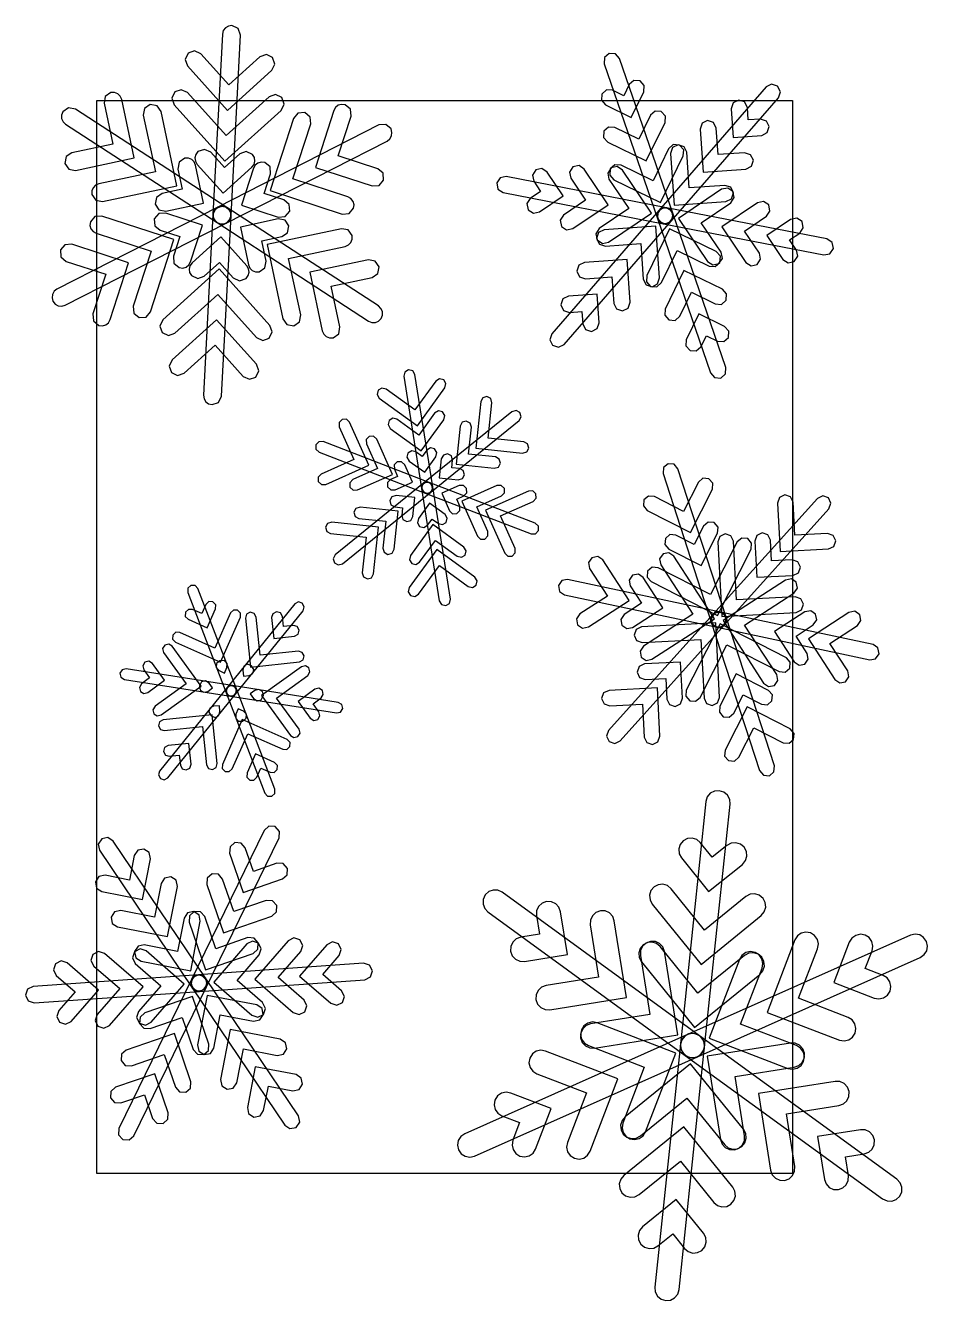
# Model space of a CAD drawing. Extents: x -4 to 94, y -10 to 129.
import ezdxf

# ---------------------------------------------------------------- set-up
doc = ezdxf.new("R2010")
doc.units = 0

msp = doc.modelspace()

# ---------------------------------------------------------------- linework, layer by layer
at = {"layer": 'Layer 1', "color": 7}
for points in [[(18.334713, 128.918019), (17.948274, 128.860858), (17.624974, 128.666687), (17.398073, 128.365454), (17.300831, 127.987107), (16.271127, 108.339167), (16.328288, 107.952728), (16.522459, 107.629428), (16.823692, 107.402527), (17.202039, 107.305285), (17.588478, 107.362446), (17.911778, 107.556617), (18.138679, 107.85785), (18.235921, 108.236197), (19.265625, 127.884137), (19.014293, 128.593876), (18.334713, 128.918019), (18.334713, 128.918019)], [(71.587644, 90.555197), (72.097549, 91.006323), (72.139113, 91.685874), (66.347033, 108.507334), (65.895907, 109.017239), (65.216356, 109.058803), (64.706451, 108.607677), (64.664887, 107.928126), (70.456967, 91.106666), (70.908093, 90.596761), (71.587644, 90.555197), (71.587644, 90.555197)], [(65.832837, 81.233244), (65.338167, 80.810756), (65.287126, 80.162227), (70.540186, 63.994947), (70.962674, 63.500277), (71.611203, 63.449236), (72.105873, 63.871724), (72.156914, 64.520253), (66.903854, 80.687533), (66.481366, 81.182203), (65.832837, 81.233244), (65.832837, 81.233244)], [(29.495244, 70.439694), (29.911441, 70.213718), (30.365526, 70.348224), (39.983046, 78.136344), (40.209022, 78.552541), (40.074516, 79.006626), (39.658319, 79.232602), (39.204234, 79.098096), (29.586714, 71.309976), (29.360738, 70.893779), (29.495244, 70.439694), (29.495244, 70.439694)], [(30.402989, 54.588863), (30.298482, 55.024166), (29.916778, 55.258074), (18.362558, 57.08808), (17.927255, 56.983573), (17.693347, 56.601869), (17.797854, 56.166566), (18.179558, 55.932658), (29.733778, 54.102652), (30.169081, 54.207159), (30.402989, 54.588863), (30.402989, 54.588863)], [(23.046743, 41.733543), (22.357771, 41.775683), (21.840797, 41.318303), (13.933737, 25.106443), (13.891597, 24.417471), (14.348977, 23.900497), (15.037949, 23.858357), (15.554923, 24.315737), (23.461983, 40.527597), (23.504123, 41.216569), (23.046743, 41.733543), (23.046743, 41.733543)], [(11.67917, 36.273779), (11.002768, 36.13612), (10.621825, 35.560489), (9.90694, 31.882744), (6.229196, 32.597629), (5.55289, 32.459997), (5.171927, 31.884497), (5.309468, 31.208113), (5.884983, 30.827071), (11.333364, 29.768132), (12.392461, 35.216435), (12.254802, 35.892837), (11.67917, 36.273779), (11.67917, 36.273779)], [(25.742958, 29.414405), (25.088377, 29.633478), (24.470613, 29.325521), (20.829334, 25.136633), (25.018144, 21.495196), (25.672733, 21.276276), (26.290408, 21.584316), (26.509365, 22.238831), (26.201447, 22.856502), (23.373866, 25.314479), (25.831843, 28.142061), (26.050915, 28.796642), (25.742958, 29.414405), (25.742958, 29.414405)], [(93.97424, 29.253268), (93.668595, 29.68313), (93.236824, 29.953051), (92.735345, 30.041372), (92.220572, 29.92644), (67.952172, 19.12148), (67.52894, 18.82237), (67.252389, 18.384064), (67.164622, 17.873292), (67.279, 17.367812), (67.57811, 16.94458), (68.016416, 16.668029), (68.527188, 16.580262), (69.032668, 16.69464), (93.301068, 27.4996), (93.73093, 27.805245), (94.000851, 28.237016), (94.089172, 28.738495), (93.97424, 29.253268), (93.97424, 29.253268)]]:
    msp.add_lwpolyline(points, close=True, dxfattribs=at)
for points in [[(14.276646, 126.162131), (13.566786, 125.910732), (13.24262, 125.231132), (13.493972, 124.521369), (17.850722, 119.682912), (22.689361, 124.03946), (23.013527, 124.71906), (22.762175, 125.428823), (22.082574, 125.752989), (21.372812, 125.501636), (17.996339, 122.461445), (14.956148, 125.837919), (14.276646, 126.162131), (14.276646, 126.162131)], [(65.795564, 107.376657), (66.305469, 107.827783), (66.347033, 108.507334), (60.554953, 125.328794), (60.103827, 125.838699), (59.424276, 125.880263), (58.914371, 125.429137), (58.872807, 124.749586), (64.664887, 107.928126), (65.116013, 107.418221), (65.795564, 107.376657), (65.795564, 107.376657)], [(61.828894, 118.896729), (63.199437, 121.706473), (63.241013, 122.38605), (62.789862, 122.895968), (62.110286, 122.937544), (61.600368, 122.486393), (61.009801, 121.275552), (59.798961, 121.86612), (59.119385, 121.907696), (58.609467, 121.456545), (58.567891, 120.776969), (59.019042, 120.267051), (61.828894, 118.896729)], [(65.568062, 107.330294), (66.177298, 107.634149), (77.84907, 121.060968), (78.06509, 121.706602), (77.761311, 122.315886), (77.115678, 122.531906), (76.506393, 122.228129), (64.834622, 108.801311), (64.618601, 108.155676), (64.922379, 107.546392), (65.568062, 107.330294), (65.568062, 107.330294)], [(5.163205, 121.628844), (4.542601, 121.202398), (4.405369, 120.462011), (5.350149, 116.017857), (0.905813, 115.073278), (0.285326, 114.646772), (0.148168, 113.906435), (0.574675, 113.285948), (1.315012, 113.148791), (7.683633, 114.502385), (6.329856, 120.871209), (6.174619, 121.229623), (5.903418, 121.491611), (5.553773, 121.632807), (5.163205, 121.628844), (5.163205, 121.628844)], [(12.813676, 121.933821), (12.104017, 121.682603), (11.779851, 121.003003), (12.031204, 120.29324), (17.560856, 114.15194), (23.702157, 119.681592), (24.026323, 120.361193), (23.77497, 121.070955), (23.09537, 121.395121), (22.385608, 121.143768), (17.706473, 116.930473), (13.49338, 121.60979), (12.813676, 121.933821), (12.813676, 121.933821)], [(76.034244, 116.95974), (76.643564, 117.26348), (76.859635, 117.909113), (76.555895, 118.518433), (75.910262, 118.734505), (74.566177, 118.640483), (74.472212, 119.984403), (74.168437, 120.593596), (73.522896, 120.80963), (72.913576, 120.50589), (72.697504, 119.860257), (72.915616, 116.741629), (76.034244, 116.95974)], [(0.548263, 119.965737), (-0.072267, 119.539187), (-0.215982, 119.175944), (-0.209476, 118.798877), (-0.062056, 118.451761), (0.216975, 118.178373), (16.717738, 107.462653), (17.080982, 107.318939), (17.458049, 107.325444), (17.805165, 107.472865), (18.078553, 107.751896), (18.222267, 108.11514), (18.215762, 108.492207), (18.068341, 108.839323), (17.78931, 109.112711), (1.288546, 119.828431), (0.548263, 119.965737), (0.548263, 119.965737)], [(9.443638, 120.327069), (8.823152, 119.900563), (8.685994, 119.160226), (9.99517, 113.00134), (3.836092, 111.692175), (3.477678, 111.536938), (3.215691, 111.265737), (3.074495, 110.916092), (3.078458, 110.525524), (3.504904, 109.90492), (4.245291, 109.767688), (12.328653, 111.485869), (10.610481, 119.569423), (10.183976, 120.189911), (9.443638, 120.327069), (9.443638, 120.327069)], [(26.279084, 119.444761), (25.528465, 119.385741), (25.039437, 118.813234), (22.485717, 110.95356), (30.3452, 108.399851), (31.095875, 108.45894), (31.584856, 109.031568), (31.629622, 109.419583), (31.525748, 109.782071), (31.293543, 110.079171), (30.953319, 110.271023), (24.964827, 112.216815), (26.91061, 118.205115), (26.85159, 118.955733), (26.279084, 119.444761), (26.279084, 119.444761)], [(30.672141, 120.291979), (30.284126, 120.336745), (29.921638, 120.23287), (29.624538, 120.000666), (29.432686, 119.660442), (27.420602, 113.468016), (33.612847, 111.456134), (34.363466, 111.515154), (34.852494, 112.08766), (34.793474, 112.838278), (34.220968, 113.327306), (29.899714, 114.73127), (31.303859, 119.052323), (31.24477, 119.802998), (30.672141, 120.291979), (30.672141, 120.291979)], [(63.454466, 114.175714), (65.501205, 118.371863), (65.542781, 119.051439), (65.09163, 119.561357), (64.412054, 119.602933), (63.902136, 119.151782), (62.635374, 116.554537), (60.038129, 117.821301), (59.358552, 117.862877), (58.848635, 117.411726), (58.807059, 116.73215), (59.25821, 116.222232), (63.454466, 114.175714)], [(35.08796, 118.15559), (34.33738, 118.096416), (16.806913, 109.164196), (16.500833, 108.921473), (16.317936, 108.591668), (16.272052, 108.217346), (16.37701, 107.841071), (16.619733, 107.534991), (16.949538, 107.352094), (17.32386, 107.30621), (17.700135, 107.411168), (35.230603, 116.343388), (35.536682, 116.586112), (35.719578, 116.915916), (35.765462, 117.290238), (35.660504, 117.666514), (35.08796, 118.15559), (35.08796, 118.15559)], [(74.297271, 113.298936), (74.906616, 113.602754), (75.122606, 114.248474), (74.81883, 114.857667), (74.173288, 115.073701), (71.290589, 114.872147), (71.089034, 117.754846), (70.785217, 118.364191), (70.139496, 118.580181), (69.530279, 118.276329), (69.314326, 117.6307), (69.639863, 112.973236), (74.297271, 113.298936)], [(15.34195, 115.441684), (14.632282, 115.190274), (14.399504, 114.876626), (14.308217, 114.510764), (14.360761, 114.137365), (14.559478, 113.801103), (17.378386, 110.670186), (20.50912, 113.489296), (20.741898, 113.802944), (20.833185, 114.168806), (20.780641, 114.542205), (20.581924, 114.878466), (19.902323, 115.202632), (19.192561, 114.95128), (17.524002, 113.44872), (16.021645, 115.11746), (15.34195, 115.441684), (15.34195, 115.441684)], [(65.015669, 109.641641), (67.493187, 114.721295), (67.534763, 115.400872), (67.083612, 115.910789), (66.404036, 115.952365), (65.894118, 115.501215), (64.19652, 112.020628), (60.715934, 113.718227), (60.036358, 113.759803), (59.52644, 113.308652), (59.484864, 112.629076), (59.936015, 112.119158), (65.015669, 109.641641)], [(72.131804, 109.748574), (72.741125, 110.052314), (72.957195, 110.697948), (72.653455, 111.307267), (72.007822, 111.523338), (68.144567, 111.25316), (67.874445, 115.116251), (67.570705, 115.725571), (66.925072, 115.941642), (66.315752, 115.637902), (66.09968, 114.992269), (66.494005, 109.354305), (72.131804, 109.748574)], [(13.209974, 114.465578), (12.58937, 114.039132), (12.452137, 113.298745), (12.919058, 111.10264), (10.722762, 110.635729), (10.102157, 110.209284), (9.964925, 109.468896), (10.391431, 108.84841), (11.131768, 108.711252), (15.252542, 109.587169), (14.376625, 113.707944), (14.221387, 114.066357), (13.950186, 114.328345), (13.600542, 114.46954), (13.209974, 114.465578), (13.209974, 114.465578)], [(21.920688, 114.009069), (21.532674, 114.053835), (21.170186, 113.949961), (20.873086, 113.717757), (20.681234, 113.377534), (19.379378, 109.370891), (23.386019, 108.069034), (24.136638, 108.128054), (24.625666, 108.70056), (24.566577, 109.451236), (23.993947, 109.940217), (21.858488, 110.634145), (22.552406, 112.769413), (22.493317, 113.520089), (21.920688, 114.009069), (21.920688, 114.009069)], [(66.003383, 107.480186), (66.379145, 108.047995), (66.243413, 108.715142), (65.675695, 109.090915), (48.211843, 112.485556), (47.544696, 112.349824), (47.168925, 111.782107), (47.304656, 111.114959), (47.872374, 110.739187), (65.336225, 107.344545), (66.003383, 107.480186), (66.003383, 107.480186)], [(51.82744, 108.624688), (54.419238, 110.372829), (52.671097, 112.964627), (52.10334, 113.340367), (51.436188, 113.204584), (51.060497, 112.636912), (51.196175, 111.969839), (51.949528, 110.852964), (50.832488, 110.099554), (50.456748, 109.531797), (50.592532, 108.864645), (51.160289, 108.488905), (51.82744, 108.624688), (51.82744, 108.624688)], [(55.450008, 106.809318), (59.32062, 109.420044), (56.709731, 113.290599), (56.14207, 113.666409), (55.474929, 113.530777), (55.09907, 112.96303), (55.234808, 112.295811), (56.850745, 109.900121), (54.455055, 108.284184), (54.079364, 107.716512), (54.215041, 107.049439), (54.782788, 106.67358), (55.450008, 106.809318), (55.450008, 106.809318)], [(59.342238, 105.344783), (64.027624, 108.505064), (60.867286, 113.190616), (60.299529, 113.566355), (59.632377, 113.430572), (59.256637, 112.862814), (59.39242, 112.195662), (61.557914, 108.985198), (58.347286, 106.819649), (57.971545, 106.251892), (58.107328, 105.58474), (58.675086, 105.208999), (59.342238, 105.344783), (59.342238, 105.344783)], [(71.379543, 103.004888), (71.755283, 103.572646), (71.6195, 104.239798), (69.454006, 107.450262), (72.664634, 109.615811), (73.040375, 110.183568), (72.904592, 110.85072), (72.336834, 111.226461), (71.669682, 111.090677), (66.984296, 107.930396), (70.144634, 103.244844), (70.712391, 102.869105), (71.379543, 103.004888), (71.379543, 103.004888)], [(75.536991, 102.904683), (75.91285, 103.47243), (75.777112, 104.139649), (74.161175, 106.535339), (76.556865, 108.151276), (76.932556, 108.718948), (76.796879, 109.386021), (76.229132, 109.76188), (75.561912, 109.626142), (71.6913, 107.015416), (74.302189, 103.144861), (74.86985, 102.769051), (75.536991, 102.904683), (75.536991, 102.904683)], [(17.557493, 109.223369), (16.806913, 109.164196), (-0.723555, 100.231976), (-1.029634, 99.989252), (-1.21253, 99.659448), (-1.258414, 99.285126), (-1.153456, 98.90885), (-0.910733, 98.602771), (-0.580929, 98.419874), (-0.206607, 98.37399), (0.169668, 98.478948), (17.700135, 107.411168), (18.006215, 107.653891), (18.189112, 107.983696), (18.234996, 108.358018), (18.130038, 108.734293), (17.557493, 109.223369), (17.557493, 109.223369)], [(11.121029, 108.50633), (10.37041, 108.44731), (9.881382, 107.874804), (9.940471, 107.124128), (10.513101, 106.635147), (12.64856, 105.941219), (11.954642, 103.805951), (12.013731, 103.055275), (12.58636, 102.566295), (12.974374, 102.521529), (13.336862, 102.625403), (13.633962, 102.857607), (13.825814, 103.19783), (15.12767, 107.204473), (11.121029, 108.50633)], [(17.305009, 109.270079), (16.59527, 109.018747), (16.271127, 108.339167), (15.241423, 88.691227), (15.298584, 88.304788), (15.492755, 87.981488), (15.793988, 87.754587), (16.172335, 87.657345), (16.882074, 87.908677), (17.206217, 88.588257), (18.235921, 108.236197), (18.17876, 108.622636), (17.984589, 108.945936), (17.683356, 109.172837), (17.305009, 109.270079), (17.305009, 109.270079)], [(17.049026, 109.250017), (16.428495, 108.823468), (16.284781, 108.460224), (16.291286, 108.083157), (16.438707, 107.736041), (16.717738, 107.462653), (33.218502, 96.746933), (33.581745, 96.603219), (33.958812, 96.609725), (34.305927, 96.757146), (34.579315, 97.036177), (34.72303, 97.39942), (34.716524, 97.776487), (34.569104, 98.123603), (34.290073, 98.396991), (17.78931, 109.112711), (17.049026, 109.250017), (17.049026, 109.250017)], [(53.89629, 93.903475), (54.505527, 94.207331), (66.177298, 107.634149), (66.393319, 108.279784), (66.089541, 108.889068), (65.443906, 109.105089), (64.834622, 108.801311), (53.16285, 95.374492), (52.94683, 94.728858), (53.250609, 94.119574), (53.89629, 93.903475), (53.89629, 93.903475)], [(83.467234, 104.085545), (83.842995, 104.653353), (83.707264, 105.320501), (83.139546, 105.696273), (65.675695, 109.090915), (65.008548, 108.955183), (64.632775, 108.387465), (64.768507, 107.720318), (65.336225, 107.344545), (82.800077, 103.949904), (83.467234, 104.085545), (83.467234, 104.085545)], [(4.161848, 108.175513), (3.411173, 108.116424), (2.922192, 107.543796), (2.877426, 107.155781), (2.981301, 106.793294), (3.213504, 106.496194), (3.553728, 106.304342), (9.542221, 104.358549), (7.596438, 98.370249), (7.655458, 97.619631), (8.227964, 97.130603), (8.978583, 97.189623), (9.467611, 97.76213), (12.021331, 105.621804), (4.161848, 108.175513)], [(23.37528, 107.864112), (19.254506, 106.988195), (20.130423, 102.86742), (20.285661, 102.509007), (20.556862, 102.247019), (20.906506, 102.105824), (21.297074, 102.109786), (21.917678, 102.536232), (22.054911, 103.276619), (21.58799, 105.472724), (23.784286, 105.939635), (24.404891, 106.36608), (24.542123, 107.106468), (24.115617, 107.726954), (23.37528, 107.864112), (23.37528, 107.864112)], [(64.086848, 100.493818), (64.696168, 100.797558), (64.91224, 101.443191), (64.517915, 107.081155), (58.880116, 106.686886), (58.270795, 106.383146), (58.054725, 105.737512), (58.358465, 105.128193), (59.004098, 104.912122), (62.867353, 105.1823), (63.137475, 101.319209), (63.441215, 100.709889), (64.086848, 100.493818), (64.086848, 100.493818)], [(79.575732, 103.230876), (79.951423, 103.798548), (79.815745, 104.465621), (79.062392, 105.582496), (80.179432, 106.335906), (80.555172, 106.903663), (80.419388, 107.570815), (79.851631, 107.946555), (79.18448, 107.810772), (76.592682, 106.06263), (78.340823, 103.470833), (78.90858, 103.095093), (79.575732, 103.230876), (79.575732, 103.230876)], [(17.128662, 105.905178), (13.997928, 103.086068), (13.76515, 102.77242), (13.673863, 102.406558), (13.726407, 102.033159), (13.925124, 101.696898), (14.604725, 101.372732), (15.314487, 101.624084), (16.983046, 103.126644), (18.485403, 101.457904), (19.165004, 101.133738), (19.874766, 101.38509), (20.107544, 101.698738), (20.198831, 102.0646), (20.146287, 102.437999), (19.94757, 102.774261), (17.128662, 105.905178)], [(30.261757, 106.807676), (22.178395, 105.089495), (23.896567, 97.005941), (24.323072, 96.385453), (25.06341, 96.248295), (25.683896, 96.674801), (25.821054, 97.415138), (24.511878, 103.574024), (30.670955, 104.88319), (31.029369, 105.038427), (31.291357, 105.309628), (31.432552, 105.659272), (31.42859, 106.04984), (31.002144, 106.670444), (30.261757, 106.807676), (30.261757, 106.807676)], [(70.97566, 102.675641), (71.48548, 103.126808), (71.527056, 103.806384), (71.075905, 104.316302), (65.996251, 106.793819), (63.518733, 101.714165), (63.477157, 101.034588), (63.928308, 100.524671), (64.607884, 100.483095), (65.117802, 100.934245), (66.8154, 104.414832), (70.295986, 102.717233), (70.97566, 102.675641), (70.97566, 102.675641)], [(0.894201, 105.11923), (0.143582, 105.06021), (-0.345446, 104.487704), (-0.286426, 103.737086), (0.28608, 103.248058), (4.607334, 101.844094), (3.203189, 97.523041), (3.262278, 96.772366), (3.834907, 96.283385), (4.222922, 96.238619), (4.58541, 96.342494), (4.88251, 96.574698), (5.074362, 96.914922), (7.086445, 103.107348), (0.894201, 105.11923)], [(33.192036, 103.426573), (26.823414, 102.072979), (28.177192, 95.704155), (28.332429, 95.345741), (28.60363, 95.083753), (28.953275, 94.942557), (29.343843, 94.94652), (29.964447, 95.372966), (30.101679, 96.113353), (29.156899, 100.557507), (33.601235, 101.502086), (34.221722, 101.928592), (34.35888, 102.668929), (33.932373, 103.289416), (33.192036, 103.426573), (33.192036, 103.426573)], [(60.872424, 97.855279), (61.481641, 98.159131), (61.697594, 98.80476), (61.372057, 103.462224), (56.714649, 103.136524), (56.105304, 102.832706), (55.889314, 102.186986), (56.19309, 101.577793), (56.838632, 101.361759), (59.721331, 101.563313), (59.922886, 98.680614), (60.226703, 98.071269), (60.872424, 97.855279), (60.872424, 97.855279)], [(16.946192, 102.423424), (10.804891, 96.893772), (10.480725, 96.214171), (10.732078, 95.504409), (11.411678, 95.180243), (12.12144, 95.431596), (16.800575, 99.644891), (21.013668, 94.965574), (21.693268, 94.641408), (22.403031, 94.892761), (22.727197, 95.572361), (22.475844, 96.282124), (16.946192, 102.423424)], [(71.653301, 98.572511), (72.163285, 99.023734), (72.204861, 99.70331), (71.75371, 100.213228), (67.557454, 102.259746), (65.510715, 98.063597), (65.469139, 97.384021), (65.92029, 96.874103), (66.599866, 96.832527), (67.109784, 97.283678), (68.376546, 99.880923), (70.973791, 98.614159), (71.653301, 98.572511), (71.653301, 98.572511)], [(57.489024, 95.62583), (58.098344, 95.92957), (58.314416, 96.575203), (58.096304, 99.693831), (54.977676, 99.47572), (54.368356, 99.17198), (54.152285, 98.526347), (54.456025, 97.917027), (55.101658, 97.700955), (56.445743, 97.794977), (56.539708, 96.451057), (56.843483, 95.841864), (57.489024, 95.62583), (57.489024, 95.62583)], [(71.892469, 94.527691), (72.402453, 94.978915), (72.444029, 95.658491), (71.992878, 96.168409), (69.183026, 97.538731), (67.812483, 94.728987), (67.770907, 94.04941), (68.222058, 93.539492), (68.901634, 93.497916), (69.411552, 93.949067), (70.002119, 95.159908), (71.212959, 94.56934), (71.892469, 94.527691), (71.892469, 94.527691)], [(16.656326, 96.892452), (11.817687, 92.535904), (11.493521, 91.856304), (11.744873, 91.146541), (12.424474, 90.822375), (13.134236, 91.073728), (16.510709, 94.113919), (19.5509, 90.737445), (20.2305, 90.413279), (20.940262, 90.664632), (21.264428, 91.344232), (21.013076, 92.053995), (16.656326, 96.892452)], [(34.387529, 88.357166), (38.527418, 85.349383), (41.535201, 89.489273), (41.645731, 89.949788), (41.398249, 90.353575), (40.937734, 90.464104), (40.533948, 90.216623), (38.253608, 87.078062), (35.114878, 89.358419), (34.654363, 89.468949), (34.250577, 89.221467), (34.140048, 88.760952), (34.387529, 88.357166), (34.387529, 88.357166)], [(39.22988, 78.116602), (39.690434, 78.006071), (40.09423, 78.253517), (40.204789, 78.714014), (38.26884, 90.93709), (38.021393, 91.340886), (37.560897, 91.451445), (37.157101, 91.203999), (37.046541, 90.743503), (38.982491, 78.520426), (39.22988, 78.116602), (39.22988, 78.116602)], [(44.890696, 82.906695), (49.979806, 82.371809), (50.43391, 82.506314), (50.659888, 82.92253), (50.525384, 83.376634), (50.109168, 83.602613), (46.250861, 84.008135), (46.656384, 87.866442), (46.52188, 88.320547), (46.105664, 88.546525), (45.651559, 88.412021), (45.425581, 87.995804), (44.890696, 82.906695)], [(27.738553, 79.292162), (28.082062, 78.966137), (28.555494, 78.978506), (33.230269, 81.059832), (31.148942, 85.734607), (30.805433, 86.060632), (30.332001, 86.048265), (30.005976, 85.704756), (30.018344, 85.231324), (31.596294, 81.687071), (28.05221, 80.109103), (27.726185, 79.765594), (27.738553, 79.292162), (27.738553, 79.292162)], [(35.581854, 85.076558), (38.959189, 82.622726), (41.413115, 86.000136), (41.523644, 86.460651), (41.276163, 86.864438), (40.815715, 86.974956), (40.411955, 86.727562), (38.685455, 84.351311), (36.309204, 86.077811), (35.848689, 86.18834), (35.444903, 85.940859), (35.334373, 85.480344), (35.581854, 85.076558), (35.581854, 85.076558)], [(39.112764, 78.227814), (39.528961, 78.001838), (39.983046, 78.136344), (49.600566, 85.924464), (49.826542, 86.340661), (49.692036, 86.794746), (49.275839, 87.020722), (48.821754, 86.886216), (39.204234, 79.098096), (38.978258, 78.681899), (39.112764, 78.227814), (39.112764, 78.227814)], [(42.745256, 81.16935), (46.897207, 80.73305), (47.351226, 80.867564), (47.577196, 81.283695), (47.442692, 81.737799), (47.026475, 81.963777), (44.105328, 82.270715), (44.412436, 85.191845), (44.277931, 85.645949), (43.861715, 85.871928), (43.407696, 85.737415), (43.181727, 85.321284), (42.745256, 81.16935)], [(27.474862, 82.80045), (27.818427, 82.474507), (39.371897, 78.03955), (39.845317, 78.051951), (40.17131, 78.395477), (40.158909, 78.868897), (39.815383, 79.19489), (28.261914, 83.629846), (27.788493, 83.617445), (27.462501, 83.273919), (27.474862, 82.80045), (27.474862, 82.80045)], [(31.176827, 78.686151), (31.520336, 78.360126), (31.993768, 78.372494), (35.807572, 80.070596), (34.109548, 83.884306), (33.766039, 84.210331), (33.292607, 84.197963), (32.966582, 83.854454), (32.97895, 83.381023), (34.173673, 80.69774), (31.490391, 79.503016), (31.164457, 79.159515), (31.176827, 78.686151), (31.176827, 78.686151)], [(37.646196, 81.520452), (39.327205, 80.299153), (40.548598, 81.980237), (40.659127, 82.440752), (40.411645, 82.844539), (39.951131, 82.955068), (39.547344, 82.707587), (39.053471, 82.027737), (38.373639, 82.521781), (37.913124, 82.63231), (37.509338, 82.384829), (37.398728, 81.924293), (37.646196, 81.520452), (37.646196, 81.520452)], [(40.917082, 79.688923), (42.983492, 79.471735), (43.437596, 79.60624), (43.663574, 80.022456), (43.529061, 80.476475), (43.11293, 80.702444), (42.277154, 80.790288), (42.364997, 81.626065), (42.230483, 82.080084), (41.814352, 82.306053), (41.360248, 82.171549), (41.13427, 81.755333), (40.917082, 79.688923)], [(35.288625, 78.695996), (35.632134, 78.369971), (36.105566, 78.382339), (38.003856, 79.227525), (37.158745, 81.125722), (36.81518, 81.451745), (36.341711, 81.439303), (36.015686, 81.095794), (36.028054, 80.622362), (36.369957, 79.854669), (35.602283, 79.512936), (35.276258, 79.169428), (35.288625, 78.695996), (35.288625, 78.695996)], [(41.16583, 65.893526), (41.626383, 65.782995), (42.030179, 66.030441), (42.140739, 66.490937), (40.204789, 78.714014), (39.957343, 79.11781), (39.496846, 79.228369), (39.09305, 78.980923), (38.982491, 78.520426), (40.91844, 66.29735), (41.16583, 65.893526), (41.16583, 65.893526)], [(39.028332, 78.365493), (39.371897, 78.03955), (50.925366, 73.604594), (51.398787, 73.616995), (51.724779, 73.960521), (51.712378, 74.433941), (51.368853, 74.759933), (39.815383, 79.19489), (39.341963, 79.182489), (39.01597, 78.838963), (39.028332, 78.365493), (39.028332, 78.365493)], [(63.69017, 77.71193), (63.195371, 77.289508), (63.144318, 76.640955), (63.56683, 76.146272), (68.263198, 73.753351), (70.656119, 78.449719), (70.707172, 79.098271), (70.28466, 79.592954), (69.636108, 79.644007), (69.141425, 79.221495), (67.520331, 76.039663), (64.338606, 77.660967), (63.69017, 77.71193), (63.69017, 77.71193)], [(36.956818, 75.154373), (37.372928, 74.928387), (37.827032, 75.062891), (38.05301, 75.479107), (38.270198, 77.545517), (36.203788, 77.762704), (35.749684, 77.6282), (35.523706, 77.211984), (35.658219, 76.757965), (36.07435, 76.531996), (36.910126, 76.444152), (36.822283, 75.608375), (36.956818, 75.154373), (36.956818, 75.154373)], [(42.028535, 76.108718), (42.3721, 75.782695), (42.845569, 75.795137), (43.171594, 76.138646), (43.159226, 76.612078), (42.817323, 77.37977), (43.584997, 77.721504), (43.911022, 78.065012), (43.898655, 78.538444), (43.555146, 78.864469), (43.081714, 78.852101), (41.183424, 78.006915), (42.028535, 76.108718)], [(45.077732, 73.350134), (45.421241, 73.024109), (45.894673, 73.036477), (46.220698, 73.379986), (46.20833, 73.853417), (45.013607, 76.5367), (47.696889, 77.731424), (48.022823, 78.074925), (48.010453, 78.548289), (47.666944, 78.874314), (47.193512, 78.861946), (43.379708, 77.163844), (45.077732, 73.350134)], [(48.038338, 71.499833), (48.381847, 71.173808), (48.855279, 71.186175), (49.181304, 71.529684), (49.168936, 72.003116), (47.590986, 75.547369), (51.13507, 77.125337), (51.461095, 77.468846), (51.448727, 77.942278), (51.105218, 78.268303), (50.631786, 78.255934), (45.957011, 76.174607), (48.038338, 71.499833)], [(82.678764, 77.739388), (82.091651, 77.459253), (70.716906, 64.82633), (70.499761, 64.213113), (70.77982, 63.625956), (71.393037, 63.408811), (71.980194, 63.68887), (83.354939, 76.321794), (83.572084, 76.93501), (83.292024, 77.522167), (82.678764, 77.739388), (82.678764, 77.739388)], [(78.557969, 77.834405), (77.970753, 77.554308), (77.753636, 76.941009), (78.029399, 71.677457), (83.293058, 71.953429), (83.880127, 72.233487), (84.097284, 72.846615), (83.817261, 73.433805), (83.204047, 73.650999), (79.638116, 73.464089), (79.451206, 77.03002), (79.171183, 77.617211), (78.557969, 77.834405), (78.557969, 77.834405)], [(34.909361, 71.588423), (35.325565, 71.362512), (35.779584, 71.497025), (36.005553, 71.913156), (36.442024, 76.06509), (32.290073, 76.50139), (31.836054, 76.366876), (31.610084, 75.950745), (31.744588, 75.496641), (32.160805, 75.270663), (35.081952, 74.963725), (34.774844, 72.042595), (34.909361, 71.588423), (34.909361, 71.588423)], [(38.775635, 74.389901), (39.236149, 74.279372), (39.639936, 74.526853), (40.13381, 75.206702), (40.813641, 74.712659), (41.274155, 74.60213), (41.677942, 74.849611), (41.788552, 75.310147), (41.541084, 75.713988), (39.860075, 76.935287), (38.638682, 75.254203), (38.528153, 74.793688), (38.775635, 74.389901), (38.775635, 74.389901)], [(32.665413, 68.913826), (33.081616, 68.687915), (33.535721, 68.822419), (33.761699, 69.238636), (34.296584, 74.327745), (29.207474, 74.862631), (28.75337, 74.728126), (28.527392, 74.31191), (28.661896, 73.857806), (29.078112, 73.631827), (32.936419, 73.226305), (32.530896, 69.367998), (32.665413, 68.913826), (32.665413, 68.913826)], [(37.911117, 70.370002), (38.371565, 70.259484), (38.775325, 70.506878), (40.501825, 72.883129), (42.878076, 71.156629), (43.338591, 71.0461), (43.742377, 71.293581), (43.852907, 71.754096), (43.605426, 72.157882), (40.228091, 74.611714), (37.774165, 71.234304), (37.663636, 70.773789), (37.911117, 70.370002), (37.911117, 70.370002)], [(66.040765, 73.513875), (65.546176, 73.091346), (65.495177, 72.442898), (65.917584, 71.948269), (69.431491, 70.15771), (71.22184, 73.671724), (71.27284, 74.320172), (70.850433, 74.814801), (70.201985, 74.8658), (69.707356, 74.443393), (68.688624, 72.444022), (66.689253, 73.462754), (66.040765, 73.513875), (66.040765, 73.513875)], [(72.051222, 73.604845), (71.464007, 73.324748), (71.246889, 72.71145), (71.67114, 64.615865), (79.766725, 65.040116), (80.35394, 65.320212), (80.571058, 65.933512), (80.291, 66.520581), (79.677872, 66.737738), (73.279699, 66.402446), (72.94446, 72.800461), (72.664436, 73.387651), (72.051222, 73.604845), (72.051222, 73.604845)], [(76.097599, 73.699648), (75.510383, 73.419552), (75.293266, 72.806253), (75.499765, 68.867909), (79.43816, 69.074251), (80.025254, 69.354382), (80.242335, 69.967594), (79.962312, 70.554785), (79.349098, 70.771979), (77.108324, 70.65449), (76.990836, 72.895264), (76.710813, 73.482454), (76.097599, 73.699648), (76.097599, 73.699648)], [(64.099618, 69.96221), (63.605028, 69.539681), (63.554028, 68.891232), (63.976436, 68.396603), (71.199576, 64.716094), (74.879877, 71.939341), (74.930877, 72.587789), (74.508469, 73.082418), (73.859917, 73.133471), (73.365234, 72.710959), (70.456658, 67.002564), (64.748263, 69.91114), (64.099618, 69.96221), (64.099618, 69.96221)], [(37.789031, 66.880865), (38.249546, 66.770336), (38.653332, 67.017817), (40.933672, 70.156378), (44.072402, 67.876021), (44.532917, 67.765491), (44.936703, 68.012973), (45.047232, 68.473488), (44.799751, 68.877274), (40.659861, 71.885057), (37.652079, 67.745167), (37.541549, 67.284652), (37.789031, 66.880865), (37.789031, 66.880865)], [(57.535768, 71.003888), (57.16733, 70.467736), (57.285928, 69.828095), (59.230714, 66.833332), (56.23595, 64.888546), (55.867513, 64.352395), (55.986111, 63.712754), (56.522181, 63.344365), (57.161744, 63.462863), (61.582349, 66.333495), (58.711611, 70.753889), (58.175472, 71.122441), (57.535768, 71.003888), (57.535768, 71.003888)], [(65.28591, 71.406665), (64.917472, 70.870513), (65.03607, 70.230873), (68.525509, 64.857718), (63.152196, 61.368228), (62.783806, 60.832157), (62.902305, 60.192594), (63.438444, 59.824043), (64.078148, 59.942596), (70.876986, 64.357829), (66.461753, 71.156667), (65.925614, 71.525218), (65.28591, 71.406665), (65.28591, 71.406665)], [(54.257822, 68.504877), (53.889363, 67.968677), (54.007911, 67.329042), (54.544025, 66.960574), (71.17183, 63.426217), (71.811465, 63.544766), (72.179933, 64.08088), (72.061384, 64.720515), (71.52527, 65.088983), (54.897465, 68.623339), (54.257822, 68.504877), (54.257822, 68.504877)], [(61.956596, 69.104965), (61.588158, 68.568813), (61.706757, 67.929173), (62.928798, 66.04729), (61.046916, 64.825248), (60.678478, 64.289096), (60.797076, 63.649456), (61.333134, 63.280953), (61.972761, 63.399407), (65.280276, 65.547401), (63.13244, 68.854967), (62.5963, 69.223518), (61.956596, 69.104965), (61.956596, 69.104965)], [(78.618952, 68.572604), (71.820114, 64.157371), (76.235347, 57.358533), (76.771486, 56.989982), (77.41119, 57.108535), (77.779628, 57.644687), (77.66103, 58.284327), (74.171591, 63.657482), (79.544904, 67.146972), (79.913294, 67.683043), (79.794795, 68.322606), (79.258656, 68.691157), (78.618952, 68.572604), (78.618952, 68.572604)], [(18.805457, 56.272473), (18.817115, 56.719984), (14.624837, 67.641235), (14.316679, 67.965959), (13.869165, 67.977677), (13.544441, 67.669519), (13.532723, 67.222005), (17.725001, 56.300754), (18.033158, 55.97603), (18.480673, 55.964312), (18.805457, 56.272473), (18.805457, 56.272473)], [(19.252176, 64.514541), (19.263927, 64.962064), (18.955785, 65.286818), (18.508262, 65.298569), (18.183509, 64.990428), (16.482445, 61.169715), (12.661845, 62.87076), (12.214322, 62.882511), (11.889569, 62.574371), (11.877854, 62.126809), (12.186071, 61.802076), (17.075356, 59.625256), (19.252176, 64.514541)], [(16.556895, 65.443069), (16.568609, 65.89063), (16.260393, 66.215363), (15.812831, 66.227077), (15.488098, 65.918861), (15.043169, 64.919316), (14.043643, 65.364358), (13.596119, 65.376109), (13.271366, 65.067968), (13.259652, 64.620407), (13.567869, 64.295674), (15.635966, 63.374876), (16.556895, 65.443069)], [(26.214757, 65.662728), (26.001096, 66.05617), (25.571863, 66.183315), (25.178443, 65.96971), (17.816501, 56.878465), (17.689356, 56.449232), (17.902962, 56.055812), (18.332195, 55.928667), (18.725615, 56.142273), (26.087556, 65.233518), (26.214757, 65.662728), (26.214757, 65.662728)], [(80.724339, 65.115794), (77.416824, 62.967799), (79.56466, 59.660233), (80.1008, 59.291682), (80.740504, 59.410235), (81.108942, 59.946387), (80.990343, 60.586027), (79.768302, 62.46791), (81.650184, 63.689952), (82.018622, 64.226104), (81.900024, 64.865744), (81.363966, 65.234247), (80.724339, 65.115794), (80.724339, 65.115794)], [(26.214093, 60.305592), (26.000455, 60.699006), (25.571204, 60.826122), (21.411945, 60.38896), (20.974801, 64.548332), (20.761163, 64.941745), (20.331911, 65.068861), (19.938498, 64.855223), (19.811381, 64.425971), (20.37079, 59.103311), (25.693451, 59.66272), (26.08693, 59.876316), (26.214093, 60.305592), (26.214093, 60.305592)], [(25.670488, 63.104143), (25.45685, 63.497557), (25.027599, 63.624673), (23.939467, 63.510283), (23.82519, 64.598397), (23.611595, 64.991876), (23.182318, 65.119039), (22.788839, 64.905444), (22.661676, 64.476168), (22.898426, 62.224617), (25.149846, 62.461272), (25.543325, 62.674867), (25.670488, 63.104143), (25.670488, 63.104143)], [(71.304019, 65.106464), (70.716906, 64.82633), (59.342161, 52.193406), (59.125016, 51.58019), (59.405076, 50.993033), (60.018292, 50.775888), (60.605449, 51.055947), (71.980194, 63.68887), (72.197339, 64.302087), (71.91728, 64.889244), (71.304019, 65.106464), (71.304019, 65.106464)], [(62.930375, 63.475084), (62.34316, 63.194988), (62.126042, 62.581688), (62.4061, 61.994619), (63.019228, 61.777462), (69.417401, 62.112754), (69.75264, 55.714739), (70.032664, 55.127549), (70.645878, 54.910355), (71.233093, 55.190452), (71.450211, 55.80375), (71.02596, 63.899335), (62.930375, 63.475084)], [(70.885627, 64.970521), (70.517167, 64.43432), (70.635716, 63.794685), (71.17183, 63.426217), (87.799635, 59.891861), (88.439269, 60.01041), (88.807737, 60.546523), (88.689189, 61.186158), (88.153075, 61.554626), (71.52527, 65.088983), (70.885627, 64.970521), (70.885627, 64.970521)], [(71.085897, 65.065964), (70.591227, 64.643476), (70.540186, 63.994947), (75.793246, 47.827667), (76.215734, 47.332997), (76.864263, 47.281956), (77.358933, 47.704444), (77.409974, 48.352973), (72.156914, 64.520253), (71.734426, 65.014923), (71.085897, 65.065964), (71.085897, 65.065964)], [(85.535356, 65.052337), (81.114751, 62.181706), (83.985489, 57.761311), (84.521628, 57.392759), (85.161332, 57.511312), (85.52977, 58.047464), (85.411172, 58.687105), (83.466386, 61.681868), (86.46115, 63.626654), (86.829587, 64.162805), (86.710989, 64.802446), (86.174919, 65.170835), (85.535356, 65.052337), (85.535356, 65.052337)], [(71.497523, 63.799106), (67.817223, 56.575859), (67.766223, 55.927411), (68.188631, 55.432782), (68.837183, 55.381729), (69.331866, 55.804241), (72.240442, 61.512636), (77.948837, 58.60406), (78.59739, 58.553007), (79.092072, 58.975519), (79.143072, 59.623968), (78.720664, 60.118597), (71.497523, 63.799106)], [(14.975623, 57.032314), (11.829783, 61.362189), (11.448068, 61.596112), (11.01275, 61.491594), (10.778827, 61.10988), (10.883345, 60.674562), (13.341671, 57.291106), (9.95812, 54.832911), (9.724197, 54.451197), (9.828715, 54.015879), (10.210429, 53.781956), (10.645747, 53.886474), (14.975623, 57.032314)], [(11.008712, 57.66061), (9.677995, 59.492184), (9.296281, 59.726107), (8.860963, 59.621589), (8.62704, 59.239874), (8.731558, 58.804556), (9.37476, 57.919402), (8.489511, 57.276331), (8.255588, 56.894616), (8.360106, 56.459298), (8.74182, 56.225375), (9.177138, 56.329893), (11.008712, 57.66061)], [(17.787616, 59.035907), (17.799367, 59.48343), (17.491227, 59.808184), (17.012272, 59.790007), (16.643943, 59.48296), (16.632229, 59.035398), (16.940446, 58.710665), (17.526587, 58.449653), (17.787616, 59.035907)], [(18.848769, 56.418869), (18.744262, 56.854172), (18.362558, 57.08808), (6.808338, 58.918086), (6.373035, 58.813579), (6.139127, 58.431875), (6.243634, 57.996572), (6.625338, 57.762664), (18.179558, 55.932658), (18.614861, 56.037165), (18.848769, 56.418869), (18.848769, 56.418869)], [(20.737116, 58.834666), (20.481697, 59.240505), (20.031801, 59.405797), (19.638388, 59.192159), (19.511271, 58.762907), (19.578363, 58.124684), (20.216474, 58.191794), (20.609953, 58.405389), (20.737116, 58.834666), (20.737116, 58.834666)], [(26.817846, 58.569611), (26.713401, 59.004859), (26.331687, 59.238782), (25.896369, 59.134264), (21.566493, 55.988424), (24.712333, 51.658549), (25.094048, 51.424626), (25.529366, 51.529144), (25.763289, 51.910858), (25.658771, 52.346176), (23.200445, 55.729632), (26.583996, 58.187827), (26.817846, 58.569611), (26.817846, 58.569611)], [(63.25894, 59.44095), (62.671845, 59.160818), (62.454765, 58.547606), (62.734788, 57.960415), (63.348002, 57.743221), (65.588776, 57.86071), (65.706264, 55.619936), (65.986287, 55.032746), (66.599501, 54.815552), (67.186717, 55.095648), (67.403834, 55.708947), (67.197335, 59.647291), (63.25894, 59.44095)], [(73.265609, 58.35749), (71.47526, 54.843476), (71.42426, 54.195028), (71.846667, 53.700399), (72.495115, 53.6494), (72.989744, 54.071807), (74.008527, 56.07102), (76.007847, 55.052446), (76.656295, 55.001447), (77.150924, 55.423854), (77.201923, 56.072302), (76.779516, 56.566931), (73.265609, 58.35749)], [(18.852815, 56.571483), (18.639154, 56.964926), (18.209921, 57.092071), (17.816501, 56.878465), (10.45456, 47.78722), (10.327415, 47.357988), (10.54102, 46.964568), (10.970253, 46.837423), (11.363673, 47.051028), (18.725615, 56.142273), (18.852815, 56.571483), (18.852815, 56.571483)], [(16.219394, 56.83532), (15.842201, 57.354482), (15.460487, 57.588405), (15.025169, 57.483887), (14.801407, 57.059907), (14.8832, 56.587532), (15.264915, 56.353609), (15.700233, 56.458127), (16.219394, 56.83532)], [(22.997735, 45.351222), (23.009393, 45.798733), (18.817115, 56.719984), (18.508958, 57.044708), (18.061443, 57.056426), (17.736719, 56.748269), (17.725001, 56.300754), (21.917279, 45.379503), (22.225437, 45.054779), (22.672951, 45.043061), (22.997735, 45.351222), (22.997735, 45.351222)], [(21.763473, 55.99794), (21.658916, 56.433206), (21.277201, 56.667129), (20.841883, 56.562611), (20.322722, 56.185418), (20.699915, 55.666256), (21.081629, 55.432333), (21.516947, 55.536851), (21.740709, 55.960831), (21.763473, 55.99794), (21.763473, 55.99794)], [(28.286438, 56.126079), (28.18201, 56.56144), (27.800296, 56.795363), (27.364978, 56.690845), (25.533404, 55.360128), (26.864122, 53.528554), (27.245836, 53.294632), (27.681153, 53.399149), (27.915076, 53.780864), (27.810558, 54.216182), (27.167356, 55.101336), (28.052605, 55.744407), (28.286438, 56.126079), (28.286438, 56.126079)], [(59.404042, 56.561771), (58.816973, 56.281713), (58.599816, 55.668585), (58.879839, 55.081395), (59.493053, 54.864201), (63.058984, 55.051111), (63.245894, 51.48518), (63.525917, 50.897989), (64.139131, 50.680795), (64.726347, 50.960892), (64.943464, 51.574191), (64.667701, 56.837744), (59.404042, 56.561771)], [(17.030845, 54.257831), (16.963753, 54.896054), (16.325642, 54.828944), (15.932163, 54.615349), (15.805, 54.186072), (16.060419, 53.780233), (16.510315, 53.614941), (16.903728, 53.828579), (17.030845, 54.257831), (17.030845, 54.257831)], [(19.898173, 53.537778), (19.909887, 53.98534), (19.60167, 54.310073), (19.015529, 54.571085), (18.7545, 53.984831), (18.742749, 53.537308), (19.050889, 53.212554), (19.529844, 53.230731), (19.898173, 53.537778), (19.898173, 53.537778)], [(74.433902, 54.761849), (72.040981, 50.065481), (71.989928, 49.416929), (72.41244, 48.922246), (73.060992, 48.871193), (73.555675, 49.293705), (75.176769, 52.475537), (78.358494, 50.854233), (79.007046, 50.803181), (79.501729, 51.225692), (79.552782, 51.874245), (79.13027, 52.368928), (74.433902, 54.761849)], [(16.730735, 48.594767), (16.171326, 53.917427), (10.848665, 53.358018), (10.455186, 53.144422), (10.328023, 52.715146), (10.541661, 52.321732), (10.970912, 52.194616), (15.130171, 52.631778), (15.567315, 48.472406), (15.780953, 48.078993), (16.210205, 47.951877), (16.603618, 48.165515), (16.730735, 48.594767), (16.730735, 48.594767)], [(24.652547, 50.446367), (24.664262, 50.893929), (24.356045, 51.218662), (19.46676, 53.395482), (17.28994, 48.506197), (17.278189, 48.058674), (17.586331, 47.73392), (18.033854, 47.722169), (18.358607, 48.03031), (20.059671, 51.851023), (23.880271, 50.149978), (24.327794, 50.138227), (24.652547, 50.446367), (24.652547, 50.446367)], [(13.88044, 48.54457), (13.64369, 50.796121), (11.39227, 50.559466), (10.998791, 50.345871), (10.871628, 49.916595), (11.085266, 49.523181), (11.514517, 49.396065), (12.602649, 49.510455), (12.716926, 48.422341), (12.930521, 48.028862), (13.359798, 47.901699), (13.753277, 48.115294), (13.88044, 48.54457), (13.88044, 48.54457)], [(23.27075, 47.95277), (23.282464, 48.400331), (22.974247, 48.725064), (20.90615, 49.645862), (19.985221, 47.577669), (19.973507, 47.130108), (20.281723, 46.805375), (20.729285, 46.793661), (21.054018, 47.101877), (21.498947, 48.101422), (22.498473, 47.65638), (22.945997, 47.644629), (23.27075, 47.95277), (23.27075, 47.95277)], [(72.301623, 45.163499), (71.903107, 45.494902), (71.408097, 45.648555), (70.883008, 45.598789), (70.43337, 45.35983), (70.106141, 44.969703), (69.948285, 44.466437), (67.171455, 18.046907), (67.221221, 17.521818), (67.460181, 17.072179), (67.850308, 16.744951), (68.353573, 16.587095), (68.878662, 16.636861), (69.328301, 16.875821), (69.655529, 17.265948), (69.813385, 17.769213), (72.590215, 44.188744), (72.542862, 44.704823), (72.301623, 45.163499), (72.301623, 45.163499)], [(4.830122, 40.550094), (4.153668, 40.412413), (3.772691, 39.836822), (3.910299, 39.160425), (13.996651, 24.20678), (14.572243, 23.825803), (15.24864, 23.963411), (15.629617, 24.539003), (15.492009, 25.2154), (5.405656, 40.169045), (4.830122, 40.550094), (4.830122, 40.550094)], [(74.118372, 39.500569), (73.711937, 39.836697), (73.225059, 39.985717), (72.717827, 39.941305), (72.250329, 39.69714), (70.646142, 38.397923), (69.346819, 40.002346), (68.948336, 40.333721), (68.453373, 40.487376), (67.937286, 40.439919), (67.478646, 40.198573), (67.14727, 39.80009), (66.993614, 39.305127), (67.041072, 38.78904), (67.282417, 38.330399), (70.253344, 34.661705), (73.922039, 37.632632), (74.258067, 38.039088), (74.407007, 38.525945), (74.362547, 39.03313), (74.118372, 39.500569), (74.118372, 39.500569)], [(8.756092, 39.300622), (8.07969, 39.162962), (7.698748, 38.58733), (7.181044, 35.924231), (4.517867, 36.441776), (3.841387, 36.30421), (3.460364, 35.728562), (3.598023, 35.05216), (4.173655, 34.671218), (8.607549, 33.809383), (9.469306, 38.243118), (9.33174, 38.919598), (8.756092, 39.300622), (8.756092, 39.300622)], [(19.332901, 39.949841), (18.643802, 39.991968), (18.126802, 39.534579), (18.084671, 38.84558), (19.555282, 34.574994), (23.825949, 36.045369), (24.34295, 36.502758), (24.38508, 37.191757), (23.927691, 37.708757), (23.238693, 37.750888), (20.673467, 36.86761), (19.79019, 39.432836), (19.332901, 39.949841), (19.332901, 39.949841)], [(16.85942, 36.545605), (16.170398, 36.587889), (15.653397, 36.1305), (15.611267, 35.441501), (17.418291, 30.193517), (22.666276, 32.00054), (23.183276, 32.457929), (23.225407, 33.146928), (22.768018, 33.663929), (22.079019, 33.706059), (18.536553, 32.486292), (17.316785, 36.028758), (16.85942, 36.545605), (16.85942, 36.545605)], [(69.804413, 18.115928), (69.624972, 18.602118), (69.273137, 18.982633), (47.781567, 34.597204), (47.301942, 34.816645), (46.793063, 34.834514), (46.314614, 34.660263), (45.926277, 34.303347), (45.706836, 33.823722), (45.688967, 33.314843), (45.863217, 32.836394), (46.220133, 32.448057), (67.711703, 16.833487), (68.191328, 16.614045), (68.700207, 16.596176), (69.178657, 16.770426), (69.566993, 17.127343), (69.784034, 17.59802), (69.804413, 18.115928), (69.804413, 18.115928)], [(76.17858, 33.929281), (75.772124, 34.265309), (75.285266, 34.41425), (74.778082, 34.369789), (74.310642, 34.125613), (69.814318, 30.484621), (66.173325, 34.980945), (65.774842, 35.312321), (65.279878, 35.465976), (64.763791, 35.418518), (64.30515, 35.177172), (63.973775, 34.778689), (63.82012, 34.283726), (63.867577, 33.767639), (64.108923, 33.308999), (69.42152, 26.748403), (75.982353, 32.061106), (76.313728, 32.459589), (76.467384, 32.954553), (76.419926, 33.47064), (76.17858, 33.929281), (76.17858, 33.929281)], [(54.125342, 32.472507), (53.945999, 32.958752), (53.594227, 33.339351), (53.123582, 33.556358), (52.605718, 33.576736), (52.119473, 33.397393), (51.738874, 33.045621), (51.521867, 32.574977), (51.501488, 32.057113), (51.824386, 30.017959), (49.785469, 29.695166), (49.291201, 29.511126), (48.918792, 29.163897), (48.703749, 28.702363), (48.681582, 28.17541), (48.865571, 27.681173), (49.212732, 27.30876), (49.674197, 27.093673), (50.2011, 27.071417), (54.863766, 27.809841), (54.125342, 32.472507)], [(14.179352, 32.497206), (13.502969, 32.359666), (13.121926, 31.784151), (12.417614, 28.160631), (8.794095, 28.864943), (8.117693, 28.727284), (7.73675, 28.151652), (7.874409, 27.47525), (8.450041, 27.094307), (13.844119, 26.045783), (14.892485, 31.439939), (14.754852, 32.116244), (14.179352, 32.497206), (14.179352, 32.497206)], [(14.90923, 32.457925), (14.220209, 32.500209), (13.703208, 32.04282), (13.661078, 31.353821), (15.450097, 26.158125), (20.645793, 27.947145), (21.162793, 28.404534), (21.204924, 29.093533), (20.747535, 29.610533), (20.058537, 29.652663), (16.568359, 28.4509), (15.366596, 31.941078), (14.90923, 32.457925), (14.90923, 32.457925)], [(59.98045, 31.470889), (59.801107, 31.957134), (59.449335, 32.337732), (58.978691, 32.55474), (58.460827, 32.575119), (57.974581, 32.395775), (57.593983, 32.044004), (57.376975, 31.573359), (57.356596, 31.055495), (58.261706, 25.341079), (52.547292, 24.43597), (52.053055, 24.251981), (51.680641, 23.90482), (51.465553, 23.443354), (51.443297, 22.916452), (51.622641, 22.430206), (51.974412, 22.049607), (52.445057, 21.832599), (52.962921, 21.812221), (61.301086, 23.132961), (59.98045, 31.470889)], [(21.227711, 29.059488), (20.573196, 29.278445), (19.955525, 28.970527), (16.350307, 24.823432), (20.49748, 21.218373), (21.152061, 20.9993), (21.769825, 21.307257), (21.988898, 21.961839), (21.68094, 22.579603), (18.895075, 25.001359), (21.316832, 27.787224), (21.535751, 28.441813), (21.227711, 29.059488), (21.227711, 29.059488)], [(29.927768, 28.974496), (29.273114, 29.193531), (28.655346, 28.885453), (25.692063, 25.476701), (29.100973, 22.51334), (29.755554, 22.294268), (30.373318, 22.602225), (30.592354, 23.256879), (30.284276, 23.874647), (28.236831, 25.654628), (30.016652, 27.70215), (30.235725, 28.356732), (29.927768, 28.974496), (29.927768, 28.974496)], [(65.449162, 28.143568), (65.265122, 28.637836), (64.917893, 29.010245), (64.45636, 29.225288), (63.929406, 29.247455), (63.443161, 29.068112), (63.062563, 28.71634), (62.845555, 28.245696), (62.825177, 27.727832), (63.845792, 21.283912), (57.402109, 20.263401), (56.915863, 20.084057), (56.535264, 19.732285), (56.318257, 19.26164), (56.297879, 18.743776), (56.477222, 18.257531), (56.828994, 17.876933), (57.299638, 17.659925), (57.817502, 17.639546), (66.885171, 19.075793), (65.449162, 28.143568)], [(76.031121, 27.529559), (75.632638, 27.860935), (75.137674, 28.014591), (74.621586, 27.967133), (74.162946, 27.725787), (69.092885, 23.620062), (64.987054, 28.690359), (64.588571, 29.021734), (64.093608, 29.17539), (63.577521, 29.127932), (63.11888, 28.886587), (62.782753, 28.480152), (62.633733, 27.993274), (62.678144, 27.486042), (62.92231, 27.018544), (68.700088, 19.883844), (75.834894, 25.661385), (76.166269, 26.059868), (76.319924, 26.554831), (76.272467, 27.070919), (76.031121, 27.529559), (76.031121, 27.529559)], [(82.091739, 29.469131), (81.792587, 29.892298), (81.354272, 30.168782), (80.834255, 30.256563), (80.338152, 30.142121), (79.921146, 29.850022), (79.63842, 29.404837), (76.612855, 21.523501), (84.494321, 18.498276), (85.014339, 18.410495), (85.510442, 18.524937), (85.927448, 18.817036), (86.210174, 19.262221), (86.297955, 19.782239), (86.183513, 20.278341), (85.891414, 20.695347), (85.446229, 20.978073), (80.044795, 23.051495), (82.118217, 28.45293), (82.20604, 28.963664), (82.091739, 29.469131), (82.091739, 29.469131)], [(88.027292, 29.231443), (87.72814, 29.654609), (87.289826, 29.931092), (86.779035, 30.018875), (86.273534, 29.904497), (85.850288, 29.605372), (85.573737, 29.167042), (83.881999, 24.759924), (88.289116, 23.068185), (88.799907, 22.980402), (89.305408, 23.09478), (89.728654, 23.393905), (90.005205, 23.832235), (90.092987, 24.352252), (89.978544, 24.848355), (89.686446, 25.265361), (89.24126, 25.548087), (87.313939, 26.287919), (88.053771, 28.21524), (88.141593, 28.725975), (88.027292, 29.231443), (88.027292, 29.231443)], [(4.470516, 27.926984), (3.815927, 28.145904), (3.198251, 27.837864), (2.979294, 27.183349), (3.287213, 26.565678), (6.114794, 24.107701), (3.656817, 21.280119), (3.437745, 20.625538), (3.745702, 20.007775), (4.400283, 19.788702), (5.018047, 20.096659), (8.659326, 24.285547), (4.470516, 27.926984)], [(8.99118, 28.203807), (8.336599, 28.42288), (7.718835, 28.114923), (7.499762, 27.460341), (7.80772, 26.842577), (10.593585, 24.420821), (8.171828, 21.634956), (7.952909, 20.980367), (8.260949, 20.362692), (8.915464, 20.143735), (9.533135, 20.451653), (13.138353, 24.598748), (8.99118, 28.203807)], [(76.050888, 27.35122), (75.751724, 27.774534), (75.313316, 28.051108), (74.802525, 28.13889), (74.297025, 28.024512), (73.873779, 27.725387), (73.597227, 27.287058), (70.307336, 18.716111), (78.878152, 15.425877), (79.388943, 15.338094), (79.894443, 15.452473), (80.317689, 15.751598), (80.594241, 16.189927), (80.682023, 16.700718), (80.567645, 17.206219), (80.26852, 17.629465), (79.830191, 17.906016), (73.739276, 20.244105), (76.077366, 26.335019), (76.165189, 26.845752), (76.050888, 27.35122), (76.050888, 27.35122)], [(0.387687, 26.90884), (-0.266894, 27.127912), (-0.884658, 26.819955), (-1.103694, 26.165301), (-0.795616, 25.547533), (1.251829, 23.767552), (-0.527992, 21.72003), (-0.747065, 21.065448), (-0.439108, 20.447684), (0.215546, 20.228649), (0.833314, 20.536727), (3.796597, 23.945479), (0.387687, 26.90884)], [(33.329432, 26.650038), (32.674828, 26.868968), (14.681416, 25.610753), (14.063687, 25.302759), (13.844667, 24.648176), (14.152661, 24.030447), (14.807244, 23.811427), (32.800657, 25.069642), (33.418385, 25.377637), (33.637405, 26.03222), (33.329432, 26.650038), (33.329432, 26.650038)], [(15.33602, 25.391823), (14.681416, 25.610753), (-3.311997, 24.352538), (-3.929725, 24.044543), (-4.148745, 23.38996), (-3.84075, 22.772232), (-3.186168, 22.553212), (14.807244, 23.811427), (15.424973, 24.119421), (15.643993, 24.774004), (15.33602, 25.391823), (15.33602, 25.391823)], [(15.139683, 25.521683), (14.450711, 25.563823), (13.933737, 25.106443), (6.026677, 8.894583), (5.984537, 8.205611), (6.441917, 7.688637), (7.130889, 7.646497), (7.647863, 8.103877), (15.554923, 24.315737), (15.597063, 25.004709), (15.139683, 25.521683), (15.139683, 25.521683)], [(14.916475, 25.596449), (14.24002, 25.458769), (13.859043, 24.883177), (13.996651, 24.20678), (24.083004, 9.253135), (24.658595, 8.872159), (25.334992, 9.009767), (25.715969, 9.585358), (25.578361, 10.261755), (15.492009, 25.2154), (14.916475, 25.596449), (14.916475, 25.596449)], [(14.038563, 23.264055), (8.842867, 21.475035), (8.325867, 21.017646), (8.283737, 20.328648), (8.741125, 19.811648), (9.430124, 19.769517), (12.920301, 20.97128), (14.122064, 17.481103), (14.579453, 16.964103), (15.268451, 16.921972), (15.785451, 17.379361), (15.827582, 18.068359), (14.038563, 23.264055)], [(21.038619, 22.327873), (15.644541, 23.376397), (14.596175, 17.982241), (14.733808, 17.305936), (15.309308, 16.924974), (15.985691, 17.062514), (16.366734, 17.638029), (17.071046, 21.261549), (20.694565, 20.557237), (21.370967, 20.694896), (21.75191, 21.270528), (21.614251, 21.94693), (21.038619, 22.327873), (21.038619, 22.327873)], [(23.603677, 18.595109), (18.155296, 19.654048), (17.096199, 14.205745), (17.233858, 13.529343), (17.80949, 13.148401), (18.485892, 13.28606), (18.866835, 13.861691), (19.58172, 17.539436), (23.259464, 16.824551), (23.93577, 16.962184), (24.316732, 17.537683), (24.179192, 18.214066), (23.603677, 18.595109), (23.603677, 18.595109)], [(66.677504, 17.100009), (58.106688, 20.390243), (57.595897, 20.478026), (57.090397, 20.363647), (56.667151, 20.064522), (56.390599, 19.626193), (56.302817, 19.115402), (56.417195, 18.609901), (56.71632, 18.186655), (57.154649, 17.910104), (63.245564, 15.572015), (60.907474, 9.481101), (60.819691, 8.97031), (60.934069, 8.46481), (61.233194, 8.041564), (61.671524, 7.765012), (62.182315, 7.67723), (62.687815, 7.791608), (63.111061, 8.090733), (63.387613, 8.529062), (66.677504, 17.100009)], [(12.070369, 19.228663), (6.822384, 17.42164), (6.305384, 16.964251), (6.263253, 16.275252), (6.720642, 15.758251), (7.409641, 15.716121), (10.952107, 16.935888), (12.171875, 13.393422), (12.629264, 12.876421), (13.318262, 12.834291), (13.835263, 13.29168), (13.877393, 13.980679), (12.070369, 19.228663)], [(69.70584, 18.448308), (69.400195, 18.87817), (68.968424, 19.148091), (68.466945, 19.236412), (67.952172, 19.12148), (43.683772, 8.31652), (43.25391, 8.010875), (42.983989, 7.579104), (42.895668, 7.077625), (43.0106, 6.562852), (43.316245, 6.13299), (43.748016, 5.863069), (44.249495, 5.774748), (44.764268, 5.88968), (69.032668, 16.69464), (69.4559, 16.99375), (69.732451, 17.432056), (69.820218, 17.942828), (69.70584, 18.448308), (69.70584, 18.448308)], [(69.524793, 18.743968), (69.126277, 19.075372), (68.631267, 19.229025), (68.106178, 19.179259), (67.656539, 18.940299), (67.329311, 18.550172), (67.171455, 18.046907), (64.394625, -8.372624), (64.444391, -8.897713), (64.683351, -9.347351), (65.073477, -9.674579), (65.576743, -9.832435), (66.101832, -9.782669), (66.55147, -9.54371), (66.878699, -9.153583), (67.036555, -8.650317), (69.813385, 17.769213), (69.766032, 18.285292), (69.524793, 18.743968), (69.524793, 18.743968)], [(91.295983, 2.501358), (91.116542, 2.987548), (90.764707, 3.368063), (69.273137, 18.982633), (68.793512, 19.202075), (68.284633, 19.219944), (67.806183, 19.045694), (67.417847, 18.688777), (67.198405, 18.209152), (67.180536, 17.700273), (67.354786, 17.221823), (67.711703, 16.833487), (89.203273, 1.218916), (89.682898, 0.999475), (90.191777, 0.981606), (90.670226, 1.155857), (91.058563, 1.512773), (91.275604, 1.98345), (91.295983, 2.501358), (91.295983, 2.501358)], [(80.686961, 17.072344), (80.507618, 17.558589), (80.155846, 17.939187), (79.685202, 18.156195), (79.167338, 18.176574), (70.099668, 16.740328), (71.535678, 7.672552), (71.719718, 7.178284), (72.066947, 6.805875), (72.52848, 6.590832), (73.055434, 6.568665), (73.541679, 6.748008), (73.922277, 7.09978), (74.139285, 7.570424), (74.159663, 8.088288), (73.139048, 14.532208), (79.582731, 15.552719), (80.068977, 15.732063), (80.449576, 16.083835), (80.666583, 16.55448), (80.686961, 17.072344), (80.686961, 17.072344)], [(60.371986, 14.292619), (52.490519, 17.317844), (51.970501, 17.405625), (51.474398, 17.291183), (51.057392, 16.999084), (50.774666, 16.553899), (50.686885, 16.033881), (50.801327, 15.537779), (51.093426, 15.120773), (51.538611, 14.838047), (56.940045, 12.764625), (54.866623, 7.36319), (54.778841, 6.843173), (54.893284, 6.34707), (55.185382, 5.930064), (55.630568, 5.647338), (56.150585, 5.559557), (56.646688, 5.673999), (57.063694, 5.966098), (57.34642, 6.411283), (60.371986, 14.292619)], [(25.315005, 14.750962), (20.881111, 15.612797), (20.019354, 11.179062), (20.15692, 10.502582), (20.732568, 10.121558), (21.40897, 10.259218), (21.789912, 10.83485), (22.307616, 13.497949), (24.970793, 12.980404), (25.647273, 13.11797), (26.028296, 13.693618), (25.890637, 14.37002), (25.315005, 14.750962), (25.315005, 14.750962)], [(74.06253, 8.797576), (68.284751, 15.932277), (61.149946, 10.154735), (60.818571, 9.756252), (60.664916, 9.261289), (60.712373, 8.745201), (60.953719, 8.286561), (61.352202, 7.955185), (61.847166, 7.801529), (62.363254, 7.848987), (62.821894, 8.090333), (67.891955, 12.196058), (71.997786, 7.125761), (72.396269, 6.794386), (72.891232, 6.64073), (73.407319, 6.688188), (73.86596, 6.929533), (74.202087, 7.335968), (74.351107, 7.822846), (74.306696, 8.330078), (74.06253, 8.797576), (74.06253, 8.797576)], [(9.933378, 14.847186), (5.662711, 13.376811), (5.14571, 12.919422), (5.10358, 12.230423), (5.560969, 11.713423), (6.249967, 11.671292), (8.815193, 12.55457), (9.69847, 9.989344), (10.155859, 9.472343), (10.844858, 9.430212), (11.361858, 9.887601), (11.403989, 10.5766), (9.933378, 14.847186)], [(85.541543, 12.899668), (85.362199, 13.385914), (85.010428, 13.766513), (84.539783, 13.983521), (84.021919, 14.003899), (75.683754, 12.683159), (77.00439, 4.345231), (77.183733, 3.858986), (77.535505, 3.478388), (78.006149, 3.26138), (78.524013, 3.241001), (79.010259, 3.420345), (79.390857, 3.772116), (79.607865, 4.242761), (79.628244, 4.760625), (78.723134, 10.475041), (84.437548, 11.38015), (84.931785, 11.564139), (85.304199, 11.9113), (85.519287, 12.372766), (85.541543, 12.899668), (85.541543, 12.899668)], [(53.102842, 11.056196), (48.695724, 12.747935), (48.184933, 12.835718), (47.679432, 12.72134), (47.256186, 12.422215), (46.979635, 11.983885), (46.891853, 11.463868), (47.006296, 10.967765), (47.298394, 10.550759), (47.74358, 10.268033), (49.670901, 9.528201), (48.931069, 7.60088), (48.843288, 7.080862), (48.957731, 6.584759), (49.249829, 6.167754), (49.695014, 5.885028), (50.205805, 5.797245), (50.711306, 5.911623), (51.134552, 6.210748), (51.411103, 6.649078), (53.102842, 11.056196)], [(72.875917, 2.507121), (67.56332, 9.067717), (61.002487, 3.755014), (60.671112, 3.356531), (60.517456, 2.861567), (60.564914, 2.34548), (60.80626, 1.886839), (61.212716, 1.550811), (61.699574, 1.40187), (62.206758, 1.446331), (62.674198, 1.690507), (67.170522, 5.331499), (70.811515, 0.835175), (71.209998, 0.503799), (71.704962, 0.350144), (72.221049, 0.397602), (72.67969, 0.638948), (73.011065, 1.037431), (73.16472, 1.532394), (73.117263, 2.048481), (72.875917, 2.507121), (72.875917, 2.507121)], [(88.303258, 7.64071), (88.119269, 8.134947), (87.772108, 8.50736), (87.310643, 8.722447), (86.78374, 8.744703), (82.121074, 8.006279), (82.859498, 3.343613), (83.038841, 2.857368), (83.390613, 2.476769), (83.861258, 2.259762), (84.379122, 2.239384), (84.865367, 2.418727), (85.245966, 2.770499), (85.462973, 3.241143), (85.483352, 3.759007), (85.160454, 5.798161), (87.199371, 6.120954), (87.693639, 6.304994), (88.066048, 6.652223), (88.281091, 7.113757), (88.303258, 7.64071), (88.303258, 7.64071)], [(69.702423, -2.514279), (66.731496, 1.154415), (63.062801, -1.816512), (62.726773, -2.222968), (62.577833, -2.709825), (62.622293, -3.21701), (62.866468, -3.684449), (63.272903, -4.020577), (63.759781, -4.169597), (64.267013, -4.125185), (64.734511, -3.88102), (66.338698, -2.581803), (67.638021, -4.186226), (68.036504, -4.517601), (68.531467, -4.671256), (69.047554, -4.623799), (69.506194, -4.382453), (69.83757, -3.98397), (69.991226, -3.489007), (69.943768, -2.97292), (69.702423, -2.514279), (69.702423, -2.514279)]]:
    msp.add_lwpolyline(points, dxfattribs=at)
at = {"layer": 'Layer 1', "color": 250}
msp.add_lwpolyline([(3.617924, 120.757069), (79.382077, 120.757069), (79.382077, 3.992929), (3.617925, 3.992929), (3.617924, 120.757069)], dxfattribs=at)

doc.saveas('drawing.dxf')
